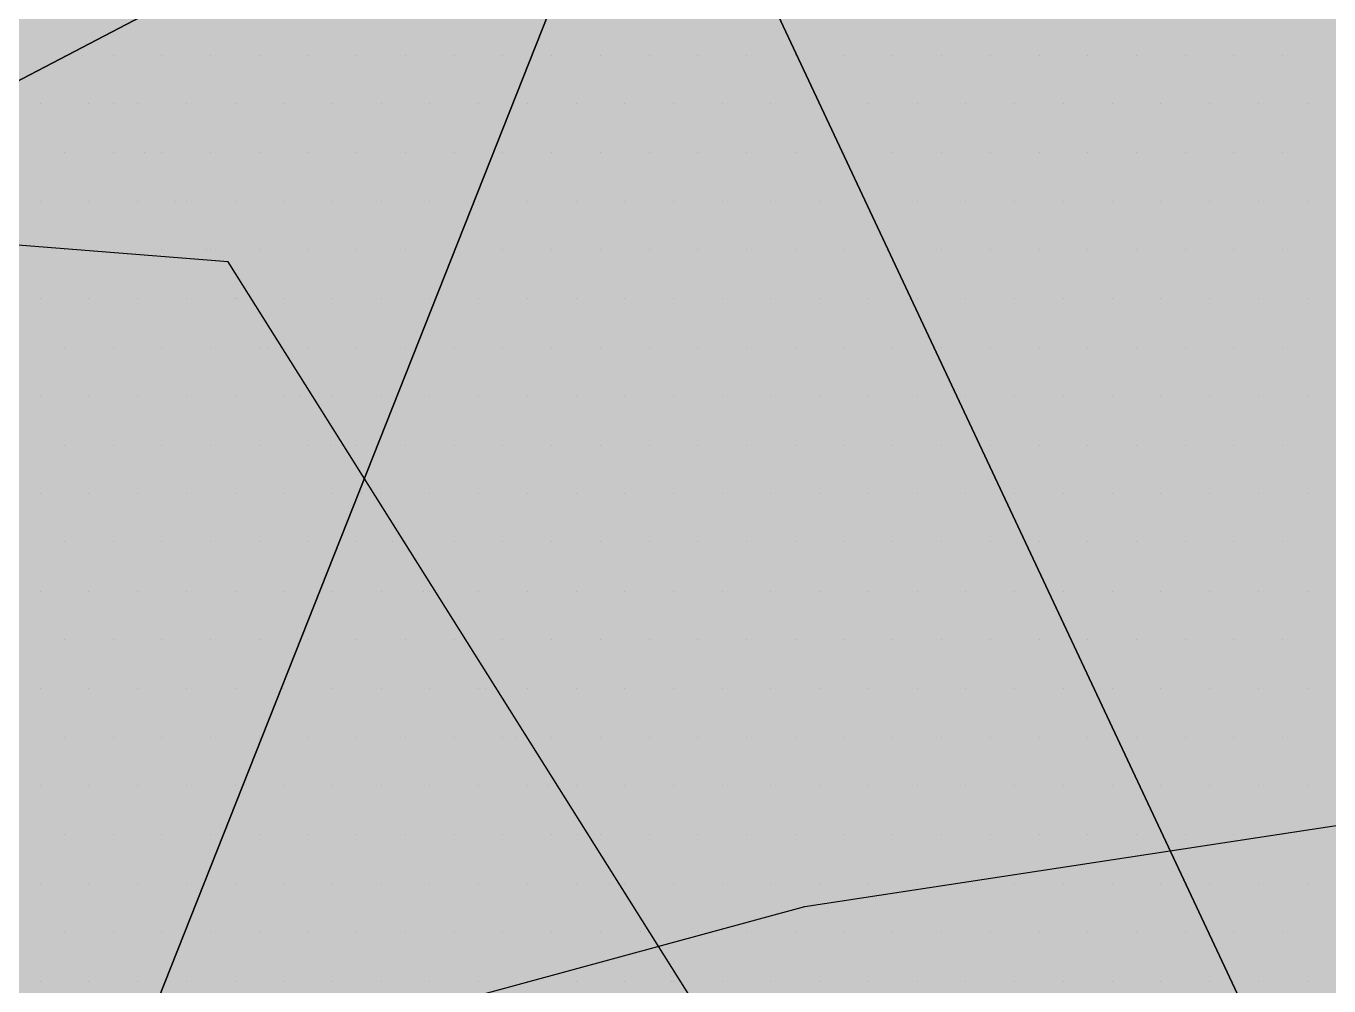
# Model space of a CAD drawing. Header units: metres. Extents: x 9606 to 9900, y 4805 to 4952.
# Drawn here: x 9864.864 to 9865.3546, y 4852.3357 to 4852.6972 of the extents above; entities that cross this region are included whole.
import ezdxf

# ---------------------------------------------------------------- set-up
doc = ezdxf.new("R2010")
doc.units = ezdxf.units.M
doc.header["$LTSCALE"] = 2
doc.linetypes.add('CACHEX2', pattern=[0.75, 0.5, -0.25])
for name, color, linetype in [('CARTOUCHE', 7, 'Continuous'), ('LOGO', 4, 'Continuous'), ('rosace', 7, 'Continuous')]:
    doc.layers.add(name, color=color, linetype=linetype)

# ---------------------------------------------------------------- blocks, each defined once
blk = doc.blocks.new('A$C715108E3')
at = {"layer": 'LOGO', "color": 131}
for p, q in [((-9.2863, -12.6892), (-9.2863, -12.6892)), ((-9.2522, -12.6892), (-9.2522, -12.6892)), ((-9.1945, -12.6892), (-9.1945, -12.6892)), ((-9.1027, -12.6892), (-9.1027, -12.6892)), ((-9.0112, -12.6892), (-9.0112, -12.6892)), ((-8.9194, -12.6892), (-8.9194, -12.6892)), ((-8.8275, -12.6892), (-8.8275, -12.6892)), ((-8.7361, -12.6892), (-8.7361, -12.6892)), ((-8.6442, -12.6892), (-8.6442, -12.6892)), ((-8.5524, -12.6892), (-8.5524, -12.6892)), ((-8.461, -12.6892), (-8.461, -12.6892)), ((-8.3691, -12.6892), (-8.3691, -12.6892)), ((-8.2771, -12.6892), (-8.2771, -12.6892)), ((-8.1851, -12.6892), (-8.1851, -12.6892)), ((-8.0938, -12.6892), (-8.0938, -12.6892)), ((-8.0018, -12.6892), (-8.0018, -12.6892)), ((-7.91, -12.6892), (-7.91, -12.6892)), ((-7.8185, -12.6892), (-7.8185, -12.6892)), ((-7.7267, -12.6892), (-7.7267, -12.6892)), ((-7.635, -12.6892), (-7.635, -12.6892)), ((-7.5434, -12.6892), (-7.5434, -12.6892)), ((-7.4515, -12.6892), (-7.4515, -12.6892)), ((-7.3597, -12.6892), (-7.3597, -12.6892)), ((-7.2683, -12.6892), (-7.2683, -12.6892)), ((-7.1764, -12.6892), (-7.1764, -12.6892)), ((-7.0846, -12.6892), (-7.0846, -12.6892)), ((-6.9928, -12.6892), (-6.9928, -12.6892)), ((-9.3321, -12.7805), (-9.3321, -12.7805)), ((-9.2402, -12.7805), (-9.2402, -12.7805)), ((-9.1937, -12.7805), (-9.1937, -12.7805)), ((-9.1488, -12.7805), (-9.1488, -12.7805)), ((-9.0569, -12.7805), (-9.0569, -12.7805)), ((-8.9649, -12.7805), (-8.9649, -12.7805)), ((-8.8736, -12.7805), (-8.8736, -12.7805)), ((-8.7818, -12.7805), (-8.7818, -12.7805)), ((-8.69, -12.7805), (-8.69, -12.7805)), ((-8.5985, -12.7805), (-8.5985, -12.7805)), ((-8.5067, -12.7805), (-8.5067, -12.7805)), ((-8.4149, -12.7805), (-8.4149, -12.7805)), ((-8.3228, -12.7805), (-8.3228, -12.7805)), ((-8.2316, -12.7805), (-8.2316, -12.7805)), ((-8.1395, -12.7805), (-8.1395, -12.7805)), ((-8.0475, -12.7805), (-8.0475, -12.7805)), ((-7.9563, -12.7805), (-7.9563, -12.7805)), ((-7.8642, -12.7805), (-7.8642, -12.7805)), ((-7.7724, -12.7805), (-7.7724, -12.7805)), ((-7.6809, -12.7805), (-7.6809, -12.7805)), ((-7.5891, -12.7805), (-7.5891, -12.7805)), ((-7.4973, -12.7805), (-7.4973, -12.7805)), ((-7.4058, -12.7805), (-7.4058, -12.7805)), ((-7.314, -12.7805), (-7.314, -12.7805)), ((-7.2222, -12.7805), (-7.2222, -12.7805)), ((-7.1307, -12.7805), (-7.1307, -12.7805)), ((-7.0389, -12.7805), (-7.0389, -12.7805)), ((-6.947, -12.7805), (-6.947, -12.7805)), ((-9.2863, -12.8729), (-9.2863, -12.8729)), ((-9.1945, -12.8729), (-9.1945, -12.8729)), ((-9.1356, -12.8729), (-9.1356, -12.8729)), ((-9.1027, -12.8729), (-9.1027, -12.8729)), ((-9.0112, -12.8729), (-9.0112, -12.8729)), ((-8.9194, -12.8729), (-8.9194, -12.8729)), ((-8.8275, -12.8729), (-8.8275, -12.8729)), ((-8.7361, -12.8729), (-8.7361, -12.8729)), ((-8.6442, -12.8729), (-8.6442, -12.8729)), ((-8.5524, -12.8729), (-8.5524, -12.8729)), ((-8.461, -12.8729), (-8.461, -12.8729)), ((-8.3691, -12.8729), (-8.3691, -12.8729)), ((-8.2771, -12.8729), (-8.2771, -12.8729)), ((-8.1851, -12.8729), (-8.1851, -12.8729)), ((-8.0938, -12.8729), (-8.0938, -12.8729)), ((-8.0018, -12.8729), (-8.0018, -12.8729)), ((-7.91, -12.8729), (-7.91, -12.8729)), ((-7.8185, -12.8729), (-7.8185, -12.8729)), ((-7.7267, -12.8729), (-7.7267, -12.8729)), ((-7.635, -12.8729), (-7.635, -12.8729)), ((-7.5434, -12.8729), (-7.5434, -12.8729)), ((-7.4515, -12.8729), (-7.4515, -12.8729)), ((-7.3597, -12.8729), (-7.3597, -12.8729)), ((-7.2683, -12.8729), (-7.2683, -12.8729)), ((-7.1764, -12.8729), (-7.1764, -12.8729)), ((-7.0846, -12.8729), (-7.0846, -12.8729)), ((-6.9928, -12.8729), (-6.9928, -12.8729)), ((-9.3321, -12.9639), (-9.3321, -12.9639)), ((-9.2402, -12.9639), (-9.2402, -12.9639)), ((-9.1488, -12.9639), (-9.1488, -12.9639)), ((-9.077, -12.9639), (-9.077, -12.9639)), ((-9.0569, -12.9639), (-9.0569, -12.9639)), ((-8.9649, -12.9639), (-8.9649, -12.9639)), ((-8.8736, -12.9639), (-8.8736, -12.9639)), ((-8.7818, -12.9639), (-8.7818, -12.9639)), ((-8.69, -12.9639), (-8.69, -12.9639)), ((-8.5985, -12.9639), (-8.5985, -12.9639)), ((-8.5067, -12.9639), (-8.5067, -12.9639)), ((-8.4149, -12.9639), (-8.4149, -12.9639)), ((-8.3228, -12.9639), (-8.3228, -12.9639)), ((-8.2316, -12.9639), (-8.2316, -12.9639)), ((-8.1395, -12.9639), (-8.1395, -12.9639)), ((-8.0475, -12.9639), (-8.0475, -12.9639)), ((-7.9563, -12.9639), (-7.9563, -12.9639)), ((-7.8642, -12.9639), (-7.8642, -12.9639)), ((-7.7724, -12.9639), (-7.7724, -12.9639)), ((-7.6809, -12.9639), (-7.6809, -12.9639)), ((-7.5891, -12.9639), (-7.5891, -12.9639)), ((-7.4973, -12.9639), (-7.4973, -12.9639)), ((-7.4058, -12.9639), (-7.4058, -12.9639)), ((-7.314, -12.9639), (-7.314, -12.9639)), ((-7.2222, -12.9639), (-7.2222, -12.9639)), ((-7.1307, -12.9639), (-7.1307, -12.9639)), ((-7.0389, -12.9639), (-7.0389, -12.9639)), ((-6.947, -12.9639), (-6.947, -12.9639)), ((-9.2863, -13.0556), (-9.2863, -13.0556)), ((-9.1945, -13.0556), (-9.1945, -13.0556)), ((-9.1027, -13.0556), (-9.1027, -13.0556)), ((-9.0189, -13.0556), (-9.0189, -13.0556)), ((-9.0112, -13.0556), (-9.0112, -13.0556)), ((-8.9194, -13.0556), (-8.9194, -13.0556)), ((-8.8275, -13.0556), (-8.8275, -13.0556)), ((-8.7361, -13.0556), (-8.7361, -13.0556)), ((-8.6442, -13.0556), (-8.6442, -13.0556)), ((-8.5524, -13.0556), (-8.5524, -13.0556)), ((-8.461, -13.0556), (-8.461, -13.0556)), ((-8.3691, -13.0556), (-8.3691, -13.0556)), ((-8.2771, -13.0556), (-8.2771, -13.0556)), ((-8.1851, -13.0556), (-8.1851, -13.0556)), ((-8.0938, -13.0556), (-8.0938, -13.0556)), ((-8.0018, -13.0556), (-8.0018, -13.0556)), ((-7.91, -13.0556), (-7.91, -13.0556)), ((-7.8185, -13.0556), (-7.8185, -13.0556)), ((-7.7267, -13.0556), (-7.7267, -13.0556)), ((-7.635, -13.0556), (-7.635, -13.0556)), ((-7.5434, -13.0556), (-7.5434, -13.0556)), ((-7.4515, -13.0556), (-7.4515, -13.0556)), ((-7.3597, -13.0556), (-7.3597, -13.0556)), ((-7.2683, -13.0556), (-7.2683, -13.0556)), ((-7.1764, -13.0556), (-7.1764, -13.0556)), ((-7.0846, -13.0556), (-7.0846, -13.0556)), ((-6.9928, -13.0556), (-6.9928, -13.0556)), ((-9.3321, -13.1478), (-9.3321, -13.1478)), ((-9.2402, -13.1478), (-9.2402, -13.1478)), ((-9.1488, -13.1478), (-9.1488, -13.1478)), ((-9.0569, -13.1478), (-9.0569, -13.1478)), ((-8.9649, -13.1478), (-8.9649, -13.1478)), ((-8.9606, -13.1478), (-8.9606, -13.1478)), ((-8.8736, -13.1478), (-8.8736, -13.1478)), ((-8.7818, -13.1478), (-8.7818, -13.1478)), ((-8.69, -13.1478), (-8.69, -13.1478)), ((-8.5985, -13.1478), (-8.5985, -13.1478)), ((-8.5067, -13.1478), (-8.5067, -13.1478)), ((-8.4149, -13.1478), (-8.4149, -13.1478)), ((-8.3228, -13.1478), (-8.3228, -13.1478)), ((-8.2316, -13.1478), (-8.2316, -13.1478)), ((-8.1395, -13.1478), (-8.1395, -13.1478)), ((-8.0475, -13.1478), (-8.0475, -13.1478)), ((-7.9563, -13.1478), (-7.9563, -13.1478)), ((-7.8642, -13.1478), (-7.8642, -13.1478)), ((-7.7724, -13.1478), (-7.7724, -13.1478)), ((-7.6809, -13.1478), (-7.6809, -13.1478)), ((-7.5891, -13.1478), (-7.5891, -13.1478)), ((-7.4973, -13.1478), (-7.4973, -13.1478)), ((-7.4058, -13.1478), (-7.4058, -13.1478)), ((-7.314, -13.1478), (-7.314, -13.1478)), ((-7.2222, -13.1478), (-7.2222, -13.1478)), ((-7.1307, -13.1478), (-7.1307, -13.1478)), ((-7.0389, -13.1478), (-7.0389, -13.1478)), ((-6.947, -13.1478), (-6.947, -13.1478)), ((-9.2863, -13.2392), (-9.2863, -13.2392)), ((-9.1945, -13.2392), (-9.1945, -13.2392)), ((-9.1027, -13.2392), (-9.1027, -13.2392)), ((-9.0112, -13.2392), (-9.0112, -13.2392)), ((-8.9194, -13.2392), (-8.9194, -13.2392)), ((-8.9025, -13.2392), (-8.9025, -13.2392)), ((-8.8275, -13.2392), (-8.8275, -13.2392)), ((-8.7361, -13.2392), (-8.7361, -13.2392)), ((-8.6442, -13.2392), (-8.6442, -13.2392)), ((-8.5524, -13.2392), (-8.5524, -13.2392)), ((-8.461, -13.2392), (-8.461, -13.2392)), ((-8.3691, -13.2392), (-8.3691, -13.2392)), ((-8.2771, -13.2392), (-8.2771, -13.2392)), ((-8.1851, -13.2392), (-8.1851, -13.2392)), ((-8.0938, -13.2392), (-8.0938, -13.2392)), ((-8.0018, -13.2392), (-8.0018, -13.2392)), ((-7.91, -13.2392), (-7.91, -13.2392)), ((-7.8185, -13.2392), (-7.8185, -13.2392)), ((-7.7267, -13.2392), (-7.7267, -13.2392)), ((-7.635, -13.2392), (-7.635, -13.2392)), ((-7.5434, -13.2392), (-7.5434, -13.2392)), ((-7.4515, -13.2392), (-7.4515, -13.2392)), ((-7.3597, -13.2392), (-7.3597, -13.2392)), ((-7.2683, -13.2392), (-7.2683, -13.2392)), ((-7.1764, -13.2392), (-7.1764, -13.2392)), ((-7.0846, -13.2392), (-7.0846, -13.2392)), ((-6.9928, -13.2392), (-6.9928, -13.2392)), ((-9.3321, -13.3309), (-9.3321, -13.3309)), ((-9.2402, -13.3309), (-9.2402, -13.3309)), ((-9.1488, -13.3309), (-9.1488, -13.3309)), ((-9.0569, -13.3309), (-9.0569, -13.3309)), ((-8.9649, -13.3309), (-8.9649, -13.3309)), ((-8.8736, -13.3309), (-8.8736, -13.3309)), ((-8.8437, -13.3309), (-8.8437, -13.3309)), ((-8.7818, -13.3309), (-8.7818, -13.3309)), ((-8.69, -13.3309), (-8.69, -13.3309)), ((-8.5985, -13.3309), (-8.5985, -13.3309)), ((-8.5067, -13.3309), (-8.5067, -13.3309)), ((-8.4149, -13.3309), (-8.4149, -13.3309)), ((-8.3228, -13.3309), (-8.3228, -13.3309)), ((-8.2316, -13.3309), (-8.2316, -13.3309)), ((-8.1395, -13.3309), (-8.1395, -13.3309)), ((-8.0475, -13.3309), (-8.0475, -13.3309)), ((-7.9563, -13.3309), (-7.9563, -13.3309)), ((-7.8642, -13.3309), (-7.8642, -13.3309)), ((-7.7724, -13.3309), (-7.7724, -13.3309)), ((-7.6809, -13.3309), (-7.6809, -13.3309)), ((-7.5891, -13.3309), (-7.5891, -13.3309)), ((-7.4973, -13.3309), (-7.4973, -13.3309)), ((-7.4058, -13.3309), (-7.4058, -13.3309)), ((-7.314, -13.3309), (-7.314, -13.3309)), ((-7.2222, -13.3309), (-7.2222, -13.3309)), ((-7.1307, -13.3309), (-7.1307, -13.3309)), ((-7.0389, -13.3309), (-7.0389, -13.3309)), ((-6.947, -13.3309), (-6.947, -13.3309)), ((-9.2863, -13.4233), (-9.2863, -13.4233)), ((-9.1945, -13.4233), (-9.1945, -13.4233)), ((-9.1027, -13.4233), (-9.1027, -13.4233)), ((-9.0112, -13.4233), (-9.0112, -13.4233)), ((-8.9194, -13.4233), (-8.9194, -13.4233)), ((-8.8275, -13.4233), (-8.8275, -13.4233)), ((-8.7856, -13.4233), (-8.7856, -13.4233)), ((-8.7361, -13.4233), (-8.7361, -13.4233)), ((-8.6442, -13.4233), (-8.6442, -13.4233)), ((-8.5524, -13.4233), (-8.5524, -13.4233)), ((-8.461, -13.4233), (-8.461, -13.4233)), ((-8.3691, -13.4233), (-8.3691, -13.4233)), ((-8.2771, -13.4233), (-8.2771, -13.4233)), ((-8.1851, -13.4233), (-8.1851, -13.4233)), ((-8.0938, -13.4233), (-8.0938, -13.4233)), ((-8.0018, -13.4233), (-8.0018, -13.4233)), ((-7.91, -13.4233), (-7.91, -13.4233)), ((-7.8185, -13.4233), (-7.8185, -13.4233)), ((-7.7267, -13.4233), (-7.7267, -13.4233)), ((-7.635, -13.4233), (-7.635, -13.4233)), ((-7.5434, -13.4233), (-7.5434, -13.4233)), ((-7.4515, -13.4233), (-7.4515, -13.4233)), ((-7.3597, -13.4233), (-7.3597, -13.4233)), ((-7.2683, -13.4233), (-7.2683, -13.4233)), ((-7.1764, -13.4233), (-7.1764, -13.4233)), ((-7.0846, -13.4233), (-7.0846, -13.4233)), ((-6.9928, -13.4233), (-6.9928, -13.4233)), ((-9.3321, -13.5146), (-9.3321, -13.5146)), ((-9.2402, -13.5146), (-9.2402, -13.5146)), ((-9.1488, -13.5146), (-9.1488, -13.5146)), ((-9.0569, -13.5146), (-9.0569, -13.5146)), ((-8.9649, -13.5146), (-8.9649, -13.5146)), ((-8.8736, -13.5146), (-8.8736, -13.5146)), ((-8.7818, -13.5146), (-8.7818, -13.5146)), ((-8.7275, -13.5146), (-8.7275, -13.5146)), ((-8.69, -13.5146), (-8.69, -13.5146)), ((-8.5985, -13.5146), (-8.5985, -13.5146)), ((-8.5067, -13.5146), (-8.5067, -13.5146)), ((-8.4149, -13.5146), (-8.4149, -13.5146)), ((-8.3228, -13.5146), (-8.3228, -13.5146)), ((-8.2316, -13.5146), (-8.2316, -13.5146)), ((-8.1395, -13.5146), (-8.1395, -13.5146)), ((-8.0475, -13.5146), (-8.0475, -13.5146)), ((-7.9563, -13.5146), (-7.9563, -13.5146)), ((-7.8642, -13.5146), (-7.8642, -13.5146)), ((-7.7724, -13.5146), (-7.7724, -13.5146)), ((-7.6809, -13.5146), (-7.6809, -13.5146)), ((-7.5891, -13.5146), (-7.5891, -13.5146)), ((-7.4973, -13.5146), (-7.4973, -13.5146)), ((-7.4058, -13.5146), (-7.4058, -13.5146)), ((-7.314, -13.5146), (-7.314, -13.5146)), ((-7.2222, -13.5146), (-7.2222, -13.5146)), ((-7.1307, -13.5146), (-7.1307, -13.5146)), ((-7.0389, -13.5146), (-7.0389, -13.5146)), ((-6.947, -13.5146), (-6.947, -13.5146)), ((-9.2863, -13.6058), (-9.2863, -13.6058)), ((-9.1945, -13.6058), (-9.1945, -13.6058)), ((-9.1027, -13.6058), (-9.1027, -13.6058)), ((-9.0112, -13.6058), (-9.0112, -13.6058)), ((-8.9194, -13.6058), (-8.9194, -13.6058)), ((-8.8275, -13.6058), (-8.8275, -13.6058)), ((-8.7361, -13.6058), (-8.7361, -13.6058)), ((-8.669, -13.6058), (-8.669, -13.6058)), ((-8.6442, -13.6058), (-8.6442, -13.6058)), ((-8.5524, -13.6058), (-8.5524, -13.6058)), ((-8.461, -13.6058), (-8.461, -13.6058)), ((-8.3691, -13.6058), (-8.3691, -13.6058)), ((-8.2771, -13.6058), (-8.2771, -13.6058)), ((-8.1851, -13.6058), (-8.1851, -13.6058)), ((-8.0938, -13.6058), (-8.0938, -13.6058)), ((-8.0018, -13.6058), (-8.0018, -13.6058)), ((-7.91, -13.6058), (-7.91, -13.6058)), ((-7.8185, -13.6058), (-7.8185, -13.6058)), ((-7.7267, -13.6058), (-7.7267, -13.6058)), ((-7.635, -13.6058), (-7.635, -13.6058)), ((-7.5434, -13.6058), (-7.5434, -13.6058)), ((-7.4515, -13.6058), (-7.4515, -13.6058)), ((-7.3597, -13.6058), (-7.3597, -13.6058)), ((-7.2683, -13.6058), (-7.2683, -13.6058)), ((-7.1764, -13.6058), (-7.1764, -13.6058)), ((-7.0846, -13.6058), (-7.0846, -13.6058)), ((-6.9928, -13.6058), (-6.9928, -13.6058)), ((-9.3321, -13.6984), (-9.3321, -13.6984)), ((-9.2402, -13.6984), (-9.2402, -13.6984)), ((-9.1488, -13.6984), (-9.1488, -13.6984)), ((-9.0569, -13.6984), (-9.0569, -13.6984)), ((-8.9649, -13.6984), (-8.9649, -13.6984)), ((-8.8736, -13.6984), (-8.8736, -13.6984)), ((-8.7818, -13.6984), (-8.7818, -13.6984)), ((-8.69, -13.6984), (-8.69, -13.6984)), ((-8.6109, -13.6984), (-8.6109, -13.6984)), ((-8.5985, -13.6984), (-8.5985, -13.6984)), ((-8.5067, -13.6984), (-8.5067, -13.6984)), ((-8.4149, -13.6984), (-8.4149, -13.6984)), ((-8.3228, -13.6984), (-8.3228, -13.6984)), ((-8.2316, -13.6984), (-8.2316, -13.6984)), ((-8.1395, -13.6984), (-8.1395, -13.6984)), ((-8.0475, -13.6984), (-8.0475, -13.6984)), ((-7.9563, -13.6984), (-7.9563, -13.6984)), ((-7.8642, -13.6984), (-7.8642, -13.6984)), ((-7.7724, -13.6984), (-7.7724, -13.6984)), ((-7.6809, -13.6984), (-7.6809, -13.6984)), ((-7.5891, -13.6984), (-7.5891, -13.6984)), ((-7.4973, -13.6984), (-7.4973, -13.6984)), ((-7.4058, -13.6984), (-7.4058, -13.6984)), ((-7.314, -13.6984), (-7.314, -13.6984)), ((-7.2222, -13.6984), (-7.2222, -13.6984)), ((-7.1307, -13.6984), (-7.1307, -13.6984)), ((-7.0389, -13.6984), (-7.0389, -13.6984)), ((-6.947, -13.6984), (-6.947, -13.6984)), ((-9.2863, -13.7897), (-9.2863, -13.7897)), ((-9.1945, -13.7897), (-9.1945, -13.7897)), ((-9.1027, -13.7897), (-9.1027, -13.7897)), ((-9.0112, -13.7897), (-9.0112, -13.7897)), ((-8.9194, -13.7897), (-8.9194, -13.7897)), ((-8.8275, -13.7897), (-8.8275, -13.7897)), ((-8.7361, -13.7897), (-8.7361, -13.7897)), ((-8.6442, -13.7897), (-8.6442, -13.7897)), ((-8.5524, -13.7897), (-8.5524, -13.7897)), ((-8.5524, -13.7897), (-8.5524, -13.7897)), ((-8.461, -13.7897), (-8.461, -13.7897)), ((-8.3691, -13.7897), (-8.3691, -13.7897)), ((-8.2771, -13.7897), (-8.2771, -13.7897)), ((-8.1851, -13.7897), (-8.1851, -13.7897)), ((-8.0938, -13.7897), (-8.0938, -13.7897)), ((-8.0018, -13.7897), (-8.0018, -13.7897)), ((-7.91, -13.7897), (-7.91, -13.7897)), ((-7.8185, -13.7897), (-7.8185, -13.7897)), ((-7.7267, -13.7897), (-7.7267, -13.7897)), ((-7.635, -13.7897), (-7.635, -13.7897)), ((-7.5434, -13.7897), (-7.5434, -13.7897)), ((-7.4515, -13.7897), (-7.4515, -13.7897)), ((-7.3597, -13.7897), (-7.3597, -13.7897)), ((-7.2683, -13.7897), (-7.2683, -13.7897)), ((-7.1764, -13.7897), (-7.1764, -13.7897)), ((-7.0846, -13.7897), (-7.0846, -13.7897)), ((-6.9928, -13.7897), (-6.9928, -13.7897)), ((-9.3321, -13.8809), (-9.3321, -13.8809)), ((-9.2402, -13.8809), (-9.2402, -13.8809)), ((-9.1488, -13.8809), (-9.1488, -13.8809)), ((-9.0569, -13.8809), (-9.0569, -13.8809)), ((-8.9649, -13.8809), (-8.9649, -13.8809)), ((-8.8736, -13.8809), (-8.8736, -13.8809)), ((-8.7818, -13.8809), (-8.7818, -13.8809)), ((-8.69, -13.8809), (-8.69, -13.8809)), ((-8.5985, -13.8809), (-8.5985, -13.8809)), ((-8.5067, -13.8809), (-8.5067, -13.8809)), ((-8.4939, -13.8809), (-8.4939, -13.8809)), ((-8.4149, -13.8809), (-8.4149, -13.8809)), ((-8.3228, -13.8809), (-8.3228, -13.8809)), ((-8.2316, -13.8809), (-8.2316, -13.8809)), ((-8.1395, -13.8809), (-8.1395, -13.8809)), ((-8.0475, -13.8809), (-8.0475, -13.8809)), ((-7.9563, -13.8809), (-7.9563, -13.8809)), ((-7.8642, -13.8809), (-7.8642, -13.8809)), ((-7.7724, -13.8809), (-7.7724, -13.8809)), ((-7.6809, -13.8809), (-7.6809, -13.8809)), ((-7.5891, -13.8809), (-7.5891, -13.8809)), ((-7.4973, -13.8809), (-7.4973, -13.8809)), ((-7.4058, -13.8809), (-7.4058, -13.8809)), ((-7.314, -13.8809), (-7.314, -13.8809)), ((-7.2222, -13.8809), (-7.2222, -13.8809)), ((-7.1307, -13.8809), (-7.1307, -13.8809)), ((-7.0389, -13.8809), (-7.0389, -13.8809)), ((-6.947, -13.8809), (-6.947, -13.8809)), ((-9.2863, -13.9735), (-9.2863, -13.9735)), ((-9.1945, -13.9735), (-9.1945, -13.9735)), ((-9.1027, -13.9735), (-9.1027, -13.9735)), ((-9.0112, -13.9735), (-9.0112, -13.9735)), ((-8.9194, -13.9735), (-8.9194, -13.9735)), ((-8.8275, -13.9735), (-8.8275, -13.9735)), ((-8.7361, -13.9735), (-8.7361, -13.9735)), ((-8.6442, -13.9735), (-8.6442, -13.9735)), ((-8.552, -13.9735), (-8.552, -13.9735)), ((-8.461, -13.9735), (-8.461, -13.9735)), ((-8.4358, -13.9735), (-8.4358, -13.9735)), ((-8.3691, -13.9735), (-8.3691, -13.9735)), ((-8.2771, -13.9735), (-8.2771, -13.9735)), ((-8.1851, -13.9735), (-8.1851, -13.9735)), ((-8.0938, -13.9735), (-8.0938, -13.9735)), ((-8.0018, -13.9735), (-8.0018, -13.9735)), ((-7.91, -13.9735), (-7.91, -13.9735)), ((-7.8185, -13.9735), (-7.8185, -13.9735)), ((-7.7267, -13.9735), (-7.7267, -13.9735)), ((-7.635, -13.9735), (-7.635, -13.9735)), ((-7.5434, -13.9735), (-7.5434, -13.9735)), ((-7.4515, -13.9735), (-7.4515, -13.9735)), ((-7.3597, -13.9735), (-7.3597, -13.9735)), ((-7.2683, -13.9735), (-7.2683, -13.9735)), ((-7.1764, -13.9735), (-7.1764, -13.9735)), ((-7.0846, -13.9735), (-7.0846, -13.9735)), ((-6.9928, -13.9735), (-6.9928, -13.9735)), ((-9.3321, -14.065), (-9.3321, -14.065)), ((-9.2402, -14.065), (-9.2402, -14.065)), ((-9.1488, -14.065), (-9.1488, -14.065)), ((-9.0569, -14.065), (-9.0569, -14.065)), ((-8.9649, -14.065), (-8.9649, -14.065)), ((-8.8736, -14.065), (-8.8736, -14.065)), ((-8.7818, -14.065), (-8.7818, -14.065)), ((-8.69, -14.065), (-8.69, -14.065)), ((-8.5985, -14.065), (-8.5985, -14.065)), ((-8.5067, -14.065), (-8.5067, -14.065)), ((-8.4149, -14.065), (-8.4149, -14.065)), ((-8.3777, -14.065), (-8.3777, -14.065)), ((-8.3228, -14.065), (-8.3228, -14.065)), ((-8.2316, -14.065), (-8.2316, -14.065)), ((-8.1395, -14.065), (-8.1395, -14.065)), ((-8.0475, -14.065), (-8.0475, -14.065)), ((-7.9563, -14.065), (-7.9563, -14.065)), ((-7.8642, -14.065), (-7.8642, -14.065)), ((-7.7724, -14.065), (-7.7724, -14.065)), ((-7.6809, -14.065), (-7.6809, -14.065)), ((-7.5891, -14.065), (-7.5891, -14.065)), ((-7.4973, -14.065), (-7.4973, -14.065)), ((-7.4058, -14.065), (-7.4058, -14.065)), ((-7.314, -14.065), (-7.314, -14.065)), ((-7.2222, -14.065), (-7.2222, -14.065)), ((-7.1307, -14.065), (-7.1307, -14.065)), ((-7.0389, -14.065), (-7.0389, -14.065)), ((-6.947, -14.065), (-6.947, -14.065)), ((-9.2863, -14.1574), (-9.2863, -14.1574)), ((-9.1945, -14.1574), (-9.1945, -14.1574)), ((-9.1027, -14.1574), (-9.1027, -14.1574)), ((-9.0112, -14.1574), (-9.0112, -14.1574)), ((-8.9194, -14.1574), (-8.9194, -14.1574)), ((-8.8275, -14.1574), (-8.8275, -14.1574)), ((-8.7361, -14.1574), (-8.7361, -14.1574)), ((-8.6442, -14.1574), (-8.6442, -14.1574)), ((-8.552, -14.1574), (-8.552, -14.1574)), ((-8.461, -14.1574), (-8.461, -14.1574)), ((-8.3691, -14.1574), (-8.3691, -14.1574)), ((-8.3196, -14.1574), (-8.3196, -14.1574)), ((-8.2771, -14.1574), (-8.2771, -14.1574)), ((-8.1851, -14.1574), (-8.1851, -14.1574)), ((-8.0938, -14.1574), (-8.0938, -14.1574)), ((-8.0018, -14.1574), (-8.0018, -14.1574)), ((-7.91, -14.1574), (-7.91, -14.1574)), ((-7.8185, -14.1574), (-7.8185, -14.1574)), ((-7.7267, -14.1574), (-7.7267, -14.1574)), ((-7.635, -14.1574), (-7.635, -14.1574)), ((-7.5434, -14.1574), (-7.5434, -14.1574)), ((-7.4515, -14.1574), (-7.4515, -14.1574)), ((-7.3597, -14.1574), (-7.3597, -14.1574)), ((-7.2683, -14.1574), (-7.2683, -14.1574)), ((-7.1764, -14.1574), (-7.1764, -14.1574)), ((-7.0846, -14.1574), (-7.0846, -14.1574)), ((-6.9928, -14.1574), (-6.9928, -14.1574)), ((-9.3321, -14.2488), (-9.3321, -14.2488)), ((-9.2402, -14.2488), (-9.2402, -14.2488)), ((-9.1488, -14.2488), (-9.1488, -14.2488)), ((-9.0569, -14.2488), (-9.0569, -14.2488)), ((-8.9649, -14.2488), (-8.9649, -14.2488)), ((-8.8736, -14.2488), (-8.8736, -14.2488)), ((-8.7818, -14.2488), (-8.7818, -14.2488)), ((-8.69, -14.2488), (-8.69, -14.2488)), ((-8.5985, -14.2488), (-8.5985, -14.2488)), ((-8.5067, -14.2488), (-8.5067, -14.2488)), ((-8.4149, -14.2488), (-8.4149, -14.2488)), ((-8.3228, -14.2488), (-8.3228, -14.2488)), ((-8.2608, -14.2488), (-8.2608, -14.2488)), ((-8.2316, -14.2488), (-8.2316, -14.2488)), ((-8.1395, -14.2488), (-8.1395, -14.2488)), ((-8.0475, -14.2488), (-8.0475, -14.2488)), ((-7.9563, -14.2488), (-7.9563, -14.2488)), ((-7.8642, -14.2488), (-7.8642, -14.2488)), ((-7.7724, -14.2488), (-7.7724, -14.2488)), ((-7.6809, -14.2488), (-7.6809, -14.2488)), ((-7.5891, -14.2488), (-7.5891, -14.2488)), ((-7.4973, -14.2488), (-7.4973, -14.2488)), ((-7.4058, -14.2488), (-7.4058, -14.2488)), ((-7.314, -14.2488), (-7.314, -14.2488)), ((-7.2222, -14.2488), (-7.2222, -14.2488)), ((-7.1307, -14.2488), (-7.1307, -14.2488)), ((-7.0389, -14.2488), (-7.0389, -14.2488)), ((-6.947, -14.2488), (-6.947, -14.2488)), ((-9.2863, -14.3401), (-9.2863, -14.3401)), ((-9.1945, -14.3401), (-9.1945, -14.3401)), ((-9.1027, -14.3401), (-9.1027, -14.3401)), ((-9.0112, -14.3401), (-9.0112, -14.3401)), ((-8.9194, -14.3401), (-8.9194, -14.3401)), ((-8.8275, -14.3401), (-8.8275, -14.3401)), ((-8.7361, -14.3401), (-8.7361, -14.3401)), ((-8.6442, -14.3401), (-8.6442, -14.3401)), ((-8.552, -14.3401), (-8.552, -14.3401)), ((-8.461, -14.3401), (-8.461, -14.3401)), ((-8.3691, -14.3401), (-8.3691, -14.3401)), ((-8.2771, -14.3401), (-8.2771, -14.3401)), ((-8.2023, -14.3401), (-8.2023, -14.3401)), ((-8.1851, -14.3401), (-8.1851, -14.3401)), ((-8.0938, -14.3401), (-8.0938, -14.3401)), ((-8.0018, -14.3401), (-8.0018, -14.3401)), ((-7.91, -14.3401), (-7.91, -14.3401)), ((-7.8185, -14.3401), (-7.8185, -14.3401)), ((-7.7267, -14.3401), (-7.7267, -14.3401)), ((-7.635, -14.3401), (-7.635, -14.3401)), ((-7.5434, -14.3401), (-7.5434, -14.3401)), ((-7.4515, -14.3401), (-7.4515, -14.3401)), ((-7.3597, -14.3401), (-7.3597, -14.3401)), ((-7.2683, -14.3401), (-7.2683, -14.3401)), ((-7.1764, -14.3401), (-7.1764, -14.3401)), ((-7.0846, -14.3401), (-7.0846, -14.3401)), ((-6.9928, -14.3401), (-6.9928, -14.3401)), ((-9.3321, -14.4325), (-9.3321, -14.4325)), ((-9.2402, -14.4325), (-9.2402, -14.4325)), ((-9.1488, -14.4325), (-9.1488, -14.4325)), ((-9.0569, -14.4325), (-9.0569, -14.4325)), ((-8.9649, -14.4325), (-8.9649, -14.4325)), ((-8.8736, -14.4325), (-8.8736, -14.4325)), ((-8.7818, -14.4325), (-8.7818, -14.4325)), ((-8.69, -14.4325), (-8.69, -14.4325)), ((-8.5985, -14.4325), (-8.5985, -14.4325)), ((-8.5067, -14.4325), (-8.5067, -14.4325)), ((-8.4149, -14.4325), (-8.4149, -14.4325)), ((-8.3228, -14.4325), (-8.3228, -14.4325)), ((-8.2316, -14.4325), (-8.2316, -14.4325)), ((-8.1442, -14.4325), (-8.1442, -14.4325)), ((-8.1395, -14.4325), (-8.1395, -14.4325)), ((-8.0475, -14.4325), (-8.0475, -14.4325)), ((-7.9563, -14.4325), (-7.9563, -14.4325)), ((-7.8642, -14.4325), (-7.8642, -14.4325)), ((-7.7724, -14.4325), (-7.7724, -14.4325)), ((-7.6809, -14.4325), (-7.6809, -14.4325)), ((-7.5891, -14.4325), (-7.5891, -14.4325)), ((-7.4973, -14.4325), (-7.4973, -14.4325)), ((-7.4058, -14.4325), (-7.4058, -14.4325)), ((-7.314, -14.4325), (-7.314, -14.4325)), ((-7.2222, -14.4325), (-7.2222, -14.4325)), ((-7.1307, -14.4325), (-7.1307, -14.4325)), ((-7.0389, -14.4325), (-7.0389, -14.4325)), ((-6.947, -14.4325), (-6.947, -14.4325))]:
    blk.add_line(p, q, dxfattribs=at)
blk = doc.blocks.new('A$C581E6685')
at = {"layer": 'rosace'}
for color, points in [(142, [(-45.3965, 37.4846), (-39.5666, 28.8703), (-39.344, 28.5414), (-39.8519, 24.2064), (-36.9477, 25.4853), (-26.3566, 30.2032), (-36.1863, 24.0789), (-38.2746, 22.2236), (-38.1337, 21.2132), (-33.6363, 11.1845), (-39.5393, 21.4709), (-40.6525, 23.2405), (-42.0615, 23.3525), (-53.1072, 18.3767), (-43.3972, 24.4856), (-40.4756, 26.2259), (-40.684, 26.8894)]), (140, [(-45.3965, 37.4846), (-41.9745, 25.9278), (-41.7809, 23.8865), (-42.0615, 23.3525), (-44.9268, 21.9767), (-53.1072, 18.3767), (-40.8028, 21.6905), (-39.5666, 22.0268), (-38.2746, 22.2236), (-38.1337, 21.2132), (-33.6363, 11.1845), (-36.0802, 21.4612), (-37.3405, 24.3346), (-37.4251, 24.9804), (-36.9477, 25.4853), (-26.3566, 30.2032), (-37.8747, 26.8339), (-39.7286, 26.4119), (-40.3751, 26.6371), (-40.684, 26.8894)]), (32, [(-39.8519, 24.2064), (-42.1559, 23.0023), (-56.2481, 30.5655)]), (40, [(-39.8519, 24.2064), (-46.2303, 8.0935), (-42.1559, 23.0023)]), (32, [(-39.8519, 24.2064), (-38.5844, 21.5046), (-46.2303, 8.0935)]), (40, [(-39.8519, 24.2064), (-23.2602, 17.8548), (-38.5844, 21.5046)])]:
    blk.add_hatch(color=color, dxfattribs=at).paths.add_polyline_path(points)
at = {"layer": 'rosace', "color": 142}
blk.add_lwpolyline([(-45.3965, 37.4846), (-39.3434, 28.5414), (-39.8519, 24.2064), (-36.9477, 25.4853), (-26.3566, 30.2032), (-36.1857, 24.0789), (-38.2739, 22.2236), (-38.1337, 21.2132), (-33.6358, 11.1845), (-39.5393, 21.4709), (-40.6518, 23.2405), (-42.0615, 23.3525), (-53.1072, 18.3767), (-43.3964, 24.4856), (-40.4756, 26.2259), (-40.6836, 26.8894)], close=True, dxfattribs=at)
at = {"layer": 'rosace', "color": 140}
blk.add_lwpolyline([(-45.3965, 37.4846), (-41.9745, 25.9278), (-41.7804, 23.8865), (-42.0615, 23.3525), (-44.9268, 21.9767), (-53.1072, 18.3767), (-40.8028, 21.6905), (-39.5666, 22.0268), (-38.2739, 22.2236), (-38.1337, 21.2132), (-33.6358, 11.1845), (-36.0802, 21.4612), (-37.3405, 24.3346), (-37.4251, 24.9804), (-36.9477, 25.4853), (-26.3566, 30.2032), (-37.8741, 26.8339), (-39.7286, 26.4119), (-40.3748, 26.6371), (-40.6836, 26.8894)], close=True, dxfattribs=at)
at = {"layer": 'rosace', "color": 32}
for points in [[(-39.8519, 24.2064), (-42.1559, 23.0023), (-56.2481, 30.5655)], [(-39.8519, 24.2064), (-38.584, 21.5046), (-46.2303, 8.0935)]]:
    blk.add_lwpolyline(points, close=True, dxfattribs=at)
at = {"layer": 'rosace', "color": 40}
for points in [[(-39.8519, 24.2064), (-46.2303, 8.0935), (-42.1559, 23.0023)], [(-39.8519, 24.2064), (-23.2602, 17.8559), (-38.584, 21.5046)]]:
    blk.add_lwpolyline(points, close=True, dxfattribs=at)
at = {"layer": 'rosace', "color": 32, "linetype": 'CACHEX2', "ltscale": 1.5}
blk.add_ellipse((-38.0538, 23.8138), major_axis=(-19.0311, -3.534), ratio=0.590567, dxfattribs=at)
at = {"layer": 'rosace', "color": 32}
blk.add_ellipse((-37.6144, 23.8499), major_axis=(-13.5768, -4.2839), ratio=0.791971, dxfattribs=at)
at = {"layer": 'CARTOUCHE'}
blk.add_blockref('A$C715108E3', (-31.6739, 36.3189), dxfattribs=at)

msp = doc.modelspace()

# ---------------------------------------------------------------- block references
at = {"layer": 'CARTOUCHE', "xscale": 0.2, "yscale": 0.2, "zscale": 0.2}
msp.add_blockref('A$C581E6685', (9873.0705, 4847.96026), dxfattribs=at)

doc.saveas('drawing.dxf')
